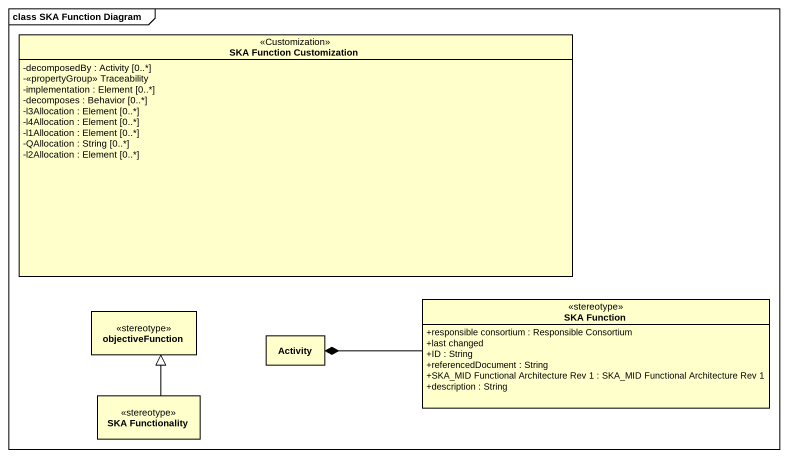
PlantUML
@startuml
mainframe class SKA Function Diagram
hide circle
hide empty members
skinparam classAttributeIconSize 0
class "SKA Function Customization" as SKA_Function_Customization <<Customization>> {
  -decomposedBy : Activity [0..*]
  -<<propertyGroup>> Traceability
  -implementation : Element [0..*]
  -decomposes : Behavior [0..*]
  -l3Allocation : Element [0..*]
  -l4Allocation : Element [0..*]
  -l1Allocation : Element [0..*]
  -QAllocation : String [0..*]
  -l2Allocation : Element [0..*]
}
class objectiveFunction <<stereotype>>
class "SKA Function" as SKA_Function <<stereotype>> {
  +responsible consortium : Responsible Consortium
  +last changed
  +ID : String
  +referencedDocument : String
  +SKA_MID Functional Architecture Rev 1 : SKA_MID Functional Architecture Rev 1
  +description : String
}
class Activity
class "SKA Functionality" as SKA_Functionality <<stereotype>>
SKA_Function -left-* Activity
SKA_Functionality -up-|> objectiveFunction
@enduml
